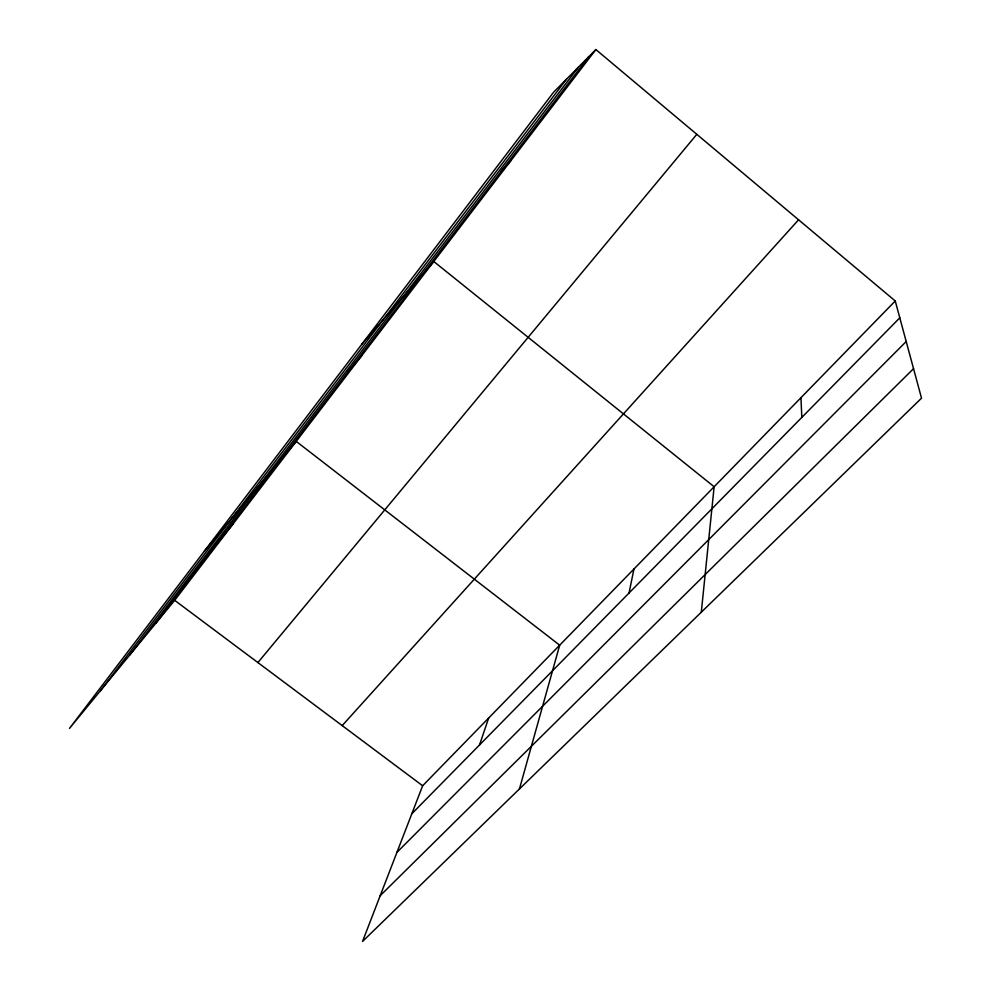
<?xml version="1.0" encoding="UTF-8"?>
<svg xmlns="http://www.w3.org/2000/svg" width="991" height="991" viewBox="0 0 991 991"><rect width="100%" height="100%" fill="white"/><g stroke="black" fill="none" stroke-linecap="round" stroke-linejoin="round"><path stroke-width="1.49" d="M701.294 612.203L714.139 486.754L433.773 261.5L361.74 344.335M629.05 592.99L633.955 568.995M519.457 788.923L559.68 645.191L296.21 441.379L204.443 551.058M479.52 744.959L488.65 718.041M895.245 300.979L422.637 785.764L362.533 941.45L921.519 398.171L895.245 300.979L595.864 49.55L553.597 92.225L69.481 728.41L174.664 600.323L595.864 49.55M100.5 690.628L566.493 79.206M129.747 655.026L578.31 67.277M155.81 623.289L588.58 56.896M215.468 545.199L233.158 523.83M257.895 662.57L696.809 134.33M347.68 372.17L362.285 354.976M342.192 725.61L798.585 219.791M501.173 171.294L511.356 160.046M411.822 813.772L899.803 317.826M396.895 852.421L906.208 341.511M380.197 895.678L913.541 368.677M174.664 600.323L422.637 785.764M800.951 397.713L801.818 417.409"/></g></svg>
